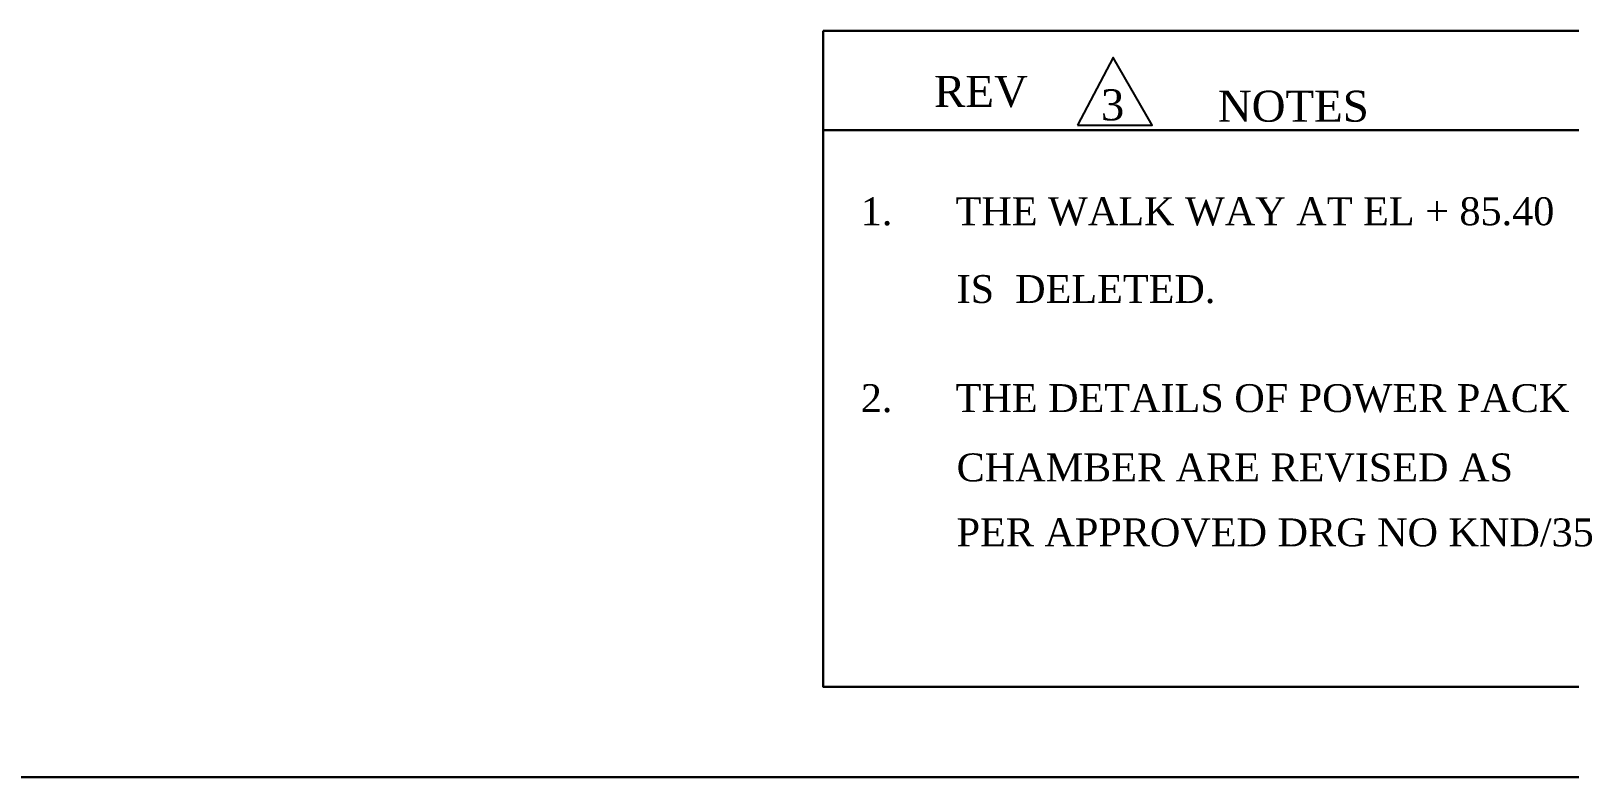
# Model space of a CAD drawing. Header units: millimetres. Extents: x 2996 to 98986, y 1917 to 60648.
# Drawn here: x 20062 to 34943, y 1917 to 9135 of the extents above; entities that cross this region are included whole.
import ezdxf

# ---------------------------------------------------------------- set-up
doc = ezdxf.new("R2010")
doc.units = ezdxf.units.MM
doc.header["$MEASUREMENT"] = 0
doc.layers.add('DWG.LINE', color=10, linetype='Continuous')
doc.layers.add('TEXT', color=7, linetype='Continuous')
doc.layers.add('TITLE', color=7, linetype='Continuous', lineweight=30)
doc.styles.get("Standard").update_dxf_attribs({"font": 'times.ttf', "height": 300})

msp = doc.modelspace()

# ---------------------------------------------------------------- linework, layer by layer
at = {"layer": 'DWG.LINE', "ltscale": 0.2}
msp.add_lwpolyline([(30185, 8223.5), (30907, 8223.5), (30530.2, 8875.1), (30185, 8223.5)], dxfattribs=at)
at = {"layer": 'TITLE', "ltscale": 0.2}
msp.add_line((2995.9, 1916.7), (98864.4, 1916.7), dxfattribs=at)
msp.add_lwpolyline([(27725.1, 9134.8), (36983.8, 9134.8), (36983.8, 2792.1), (27725.1, 2792.1)], close=True, dxfattribs=at)
msp.add_lwpolyline([(27725.1, 8174.8), (36983.8, 8174.8)], dxfattribs=at)

# ---------------------------------------------------------------- texts
at = {"layer": 'TEXT', "ltscale": 0.2}
for s, height, p in [('REV ', 300, (28799.7, 8398.7)), ('3', 300, (30412.4, 8268.8)), ('NOTES', 300, (31544, 8255.8)), ('1.      THE WALK WAY AT EL + 85.40', 270, (28089.9, 7254.6)), ('IS  DELETED.', 270, (29017, 6502.6)), ('2.      THE DETAILS OF POWER PACK', 270, (28089.9, 5447.8)), ('CHAMBER ARE REVISED AS', 270, (29017, 4777.8)), ('PER APPROVED DRG NO KND/35', 270, (29017, 4149.6))]:
    msp.add_text(s, height=height, dxfattribs=at).set_placement(p)

doc.saveas('drawing.dxf')
